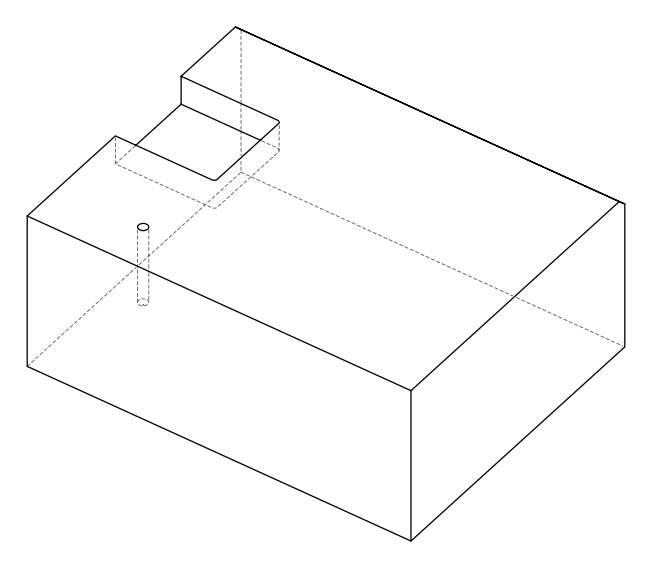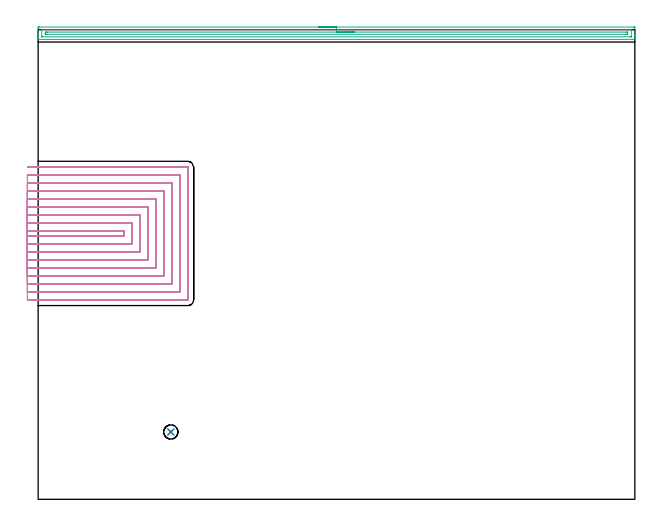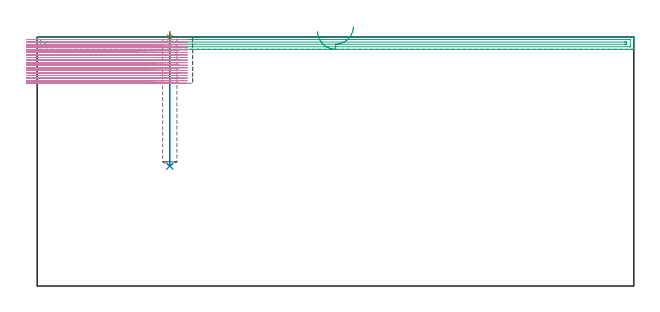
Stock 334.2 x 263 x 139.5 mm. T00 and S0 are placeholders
(PLAN: 4 operations, 3 tool changes, 92.2 min)
(1 SPOT_DRILL | STEP1POCKET | NXT0321_9005460120000 | 0.03 min | 1 mm3)
(2 DRILL_BLIND_HOLE_INTO_CENTER | STEP1POCKET | UGT0301_475 | 0.3 min | 3535 mm3)
(3 AREA_MILL | FG_CHAMFER_SURFACE | UGT0205_001 | 8.2 min | 7964 mm3)
(4 MILL_SLOT | SLOT_PARTIAL_RECTANGULAR | NXT0201_008 | Follow Part, ap 1.5, ae 75% | 83.65 min | 182161 mm3)
(TOOL NXT0321_9005460120000 | NC Spot Drill, 142deg, 12mm, Carbide, Uncoated | D12 PA142 FL30 Z2)
(TOOL UGT0301_475 | Carbide Drill 8.0 mm | D8 PA118 FL75 Z2)
(TOOL UGT0205_001 | Chamfer Mill 20 x 3 x 45 deg. | D20 FL50 Z2)
(TOOL NXT0201_008 | ENDMILL 6mm [2P460-0600-NA 1630] | D6 FL26 Z6)
(OP 1 SPOT_DRILL)
G17 G21 G94 G90
T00 M6
G54
G17 G0 G90 X74.3 Y37.7 S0 M3
G43 Z149.5 H0
G94 G81 G98 Z139.156 F250. R142.5
G80
M5
M2
(OP 2 DRILL_BLIND_HOLE_INTO_CENTER)
G17 G21 G94 G90
T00 M6
G54
G17 G0 G90 X74.3 Y37.7 S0 M3
G43 Z149.5 H0
G94 G81 G98 Z67.2 F250. R141.5
G80
M5
M2
(OP 3 AREA_MILL)
G17 G21 G94 G90
T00 M6
G54
G17 G0 G90 X157.1 Y264.5 S1061 M3
G43 Z149.5 H0
Z142.6
G94 G1 X157.138 Z141.729 F250.
X157.252 Z140.864
X157.441 Z140.012
X157.703 Z139.18
X158.037 Z138.374
X158.44 Z137.6
X158.908 Z136.864
X159.44 Z136.172
X160.029 Z135.529
X160.672 Z134.94
X161.364 Z134.409
X162.1 Z133.94
X162.874 Z133.537
X163.68 Z133.203
X164.512 Z132.941
X165.363 Z132.752
X166.228 Z132.638
X167.1 Z132.6
X333.591 Y264.499 Z132.601
X333.977 Y264.496 Z132.602
X334.19 Y264.492 Z132.605
X334.2 Y264.118 Z132.979
Y260.612 Z136.482
Y260.055 Z137.042
Y259.735 Z137.361
Y259.178 Z137.918
Y258.859 Z138.236
Y258.219 Z138.88
Y257.879 Z139.221
X334.198 Y257.737 Z139.355
X334.19 Y257.602 Z139.488
X334.037 Y257.6 Z139.5
X0.162
X0.01 Y257.602 Z139.488
X0. Y257.739 Z139.354
Y257.879 Z139.221
Y258.22 Z138.88
Y258.859 Z138.236
Y260.055 Z137.042
Y260.612 Z136.482
Y263.839 Z133.257
X0.003 Y264.118 Z132.979
X0.01 Y264.492 Z132.605
X0.223 Y264.497 Z132.602
X0.609 Y264.5 Z132.6
X167.1
Y263.086 Z134.014
X331.805 Y263.085 Z134.015
X331.965 Y263.084 Z134.016
X332.153 Y263.079 Z134.021
X332.191 Y263.077 Z134.023
X332.195 Y263.051 Z134.049
X332.198 Y263.022 Z134.078
X332.2 Y262.854 Z134.246
X332.199 Y259.219 Z137.881
X332.197 Y259.116 Z137.984
X332.191 Y259.047 Z138.053
X332.186 Y259.02 Z138.08
X332.171 Y259.019 Z138.081
X331.805 Y259.015 Z138.085
X331.647 Y259.014 Z138.086
X2.394 Y259.015 Z138.085
X2.235 Y259.016 Z138.084
X2.047 Y259.021 Z138.079
X2.009 Y259.023 Z138.077
X2.005 Y259.049 Z138.051
X2.002 Y259.078 Z138.022
X2. Y259.246 Z137.854
X2.001 Y262.881 Z134.219
X2.003 Y262.984 Z134.116
X2.009 Y263.053 Z134.047
X2.014 Y263.079 Z134.021
X2.029 Y263.081 Z134.019
X2.394 Y263.085 Z134.015
X2.553 Y263.086 Z134.014
X167.1
Y261.671 Z135.429
X329.127
X329.837 Y261.668 Z135.432
X330.02 Y261.664 Z135.436
X330.19 Y261.658 Z135.442
X330.195 Y261.488 Z135.612
X330.198 Y261.313 Z135.787
X330.195 Y260.612 Z136.488
X330.193 Y260.442 Z136.658
X330.02 Y260.435 Z136.665
X329.313 Y260.43 Z136.67
X329.127 Y260.429 Z136.671
X5.073
X4.363 Y260.432 Z136.668
X4.18 Y260.435 Z136.665
X4.01 Y260.442 Z136.658
X4.005 Y260.612 Z136.488
X4.002 Y260.787 Z136.313
X4.005 Y261.488 Z135.612
X4.007 Y261.658 Z135.442
X4.18 Y261.664 Z135.436
X4.887 Y261.67 Z135.43
X5.073 Y261.671 Z135.429
X167.1
X167.972 Z135.467
X168.836 Z135.58
X169.688 Z135.769
X170.52 Z136.032
X171.326 Z136.365
X172.1 Z136.768
X172.836 Z137.237
X173.528 Z137.768
X174.171 Z138.357
X174.76 Z139.001
X175.291 Z139.693
X175.76 Z140.429
X176.163 Z141.202
X176.497 Z142.008
X176.759 Z142.84
X176.948 Z143.692
X177.062 Z144.557
X177.1 Z145.429
G0 Z149.5
M5
M2
(OP 4 MILL_SLOT)
G17 G21 G94 G90
T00 M6
G54
G17 G0 G90 X-6. Y147.5 S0 M3
G43 Z149.5 H1
Z138.061
G94 G1 X-3. F250.
X48.1 F500.
Y150.3
X-3.
X-6. F250.
Y143.
X-3.
X52.6 F500.
Y154.8
X-3.
X-6. F250.
Y138.5
X-3.
X57.1 F500.
Y159.3
X-3.
X-6. F250.
Y134.
X-3.
X61.6 F500.
Y163.8
X-3.
X-6. F250.
Y129.5
X-3.
X66.1 F500.
Y168.3
X-3.
X-6. F250.
Y125.
X-3.
X70.6 F500.
Y172.8
X-3.
X-6. F250.
Y120.5
X-3.
X75.1 F500.
Y177.3
X-3.
X-6. F250.
Y116.
X-3.
X79.6 F500.
Y181.8
X-3.
X-6. F250.
Y111.5
X-3.
X83.8 F500.
G3 X84.1 Y111.8 R0.3
G1 Y186.
G3 X83.8 Y186.3 R0.3
G1 X-3.
X-6. F250.
G0 Y147.5 Z136.622
G1 X-3.
X48.1 F500.
Y150.3
X-3.
X-6. F250.
Y143.
X-3.
X52.6 F500.
Y154.8
X-3.
X-6. F250.
Y138.5
X-3.
X57.1 F500.
Y159.3
X-3.
X-6. F250.
Y134.
X-3.
X61.6 F500.
Y163.8
X-3.
X-6. F250.
Y129.5
X-3.
X66.1 F500.
Y168.3
X-3.
X-6. F250.
Y125.
X-3.
X70.6 F500.
Y172.8
X-3.
X-6. F250.
Y120.5
X-3.
X75.1 F500.
Y177.3
X-3.
X-6. F250.
Y116.
X-3.
X79.6 F500.
Y181.8
X-3.
X-6. F250.
Y111.5
X-3.
X83.8 F500.
G3 X84.1 Y111.8 R0.3
G1 Y186.
G3 X83.8 Y186.3 R0.3
G1 X-3.
X-6. F250.
G0 Y147.5 Z135.183
G1 X-3.
X48.1 F500.
Y150.3
X-3.
X-6. F250.
Y143.
X-3.
X52.6 F500.
Y154.8
X-3.
X-6. F250.
Y138.5
X-3.
X57.1 F500.
Y159.3
X-3.
X-6. F250.
Y134.
X-3.
X61.6 F500.
Y163.8
X-3.
X-6. F250.
Y129.5
X-3.
X66.1 F500.
Y168.3
X-3.
X-6. F250.
Y125.
X-3.
X70.6 F500.
Y172.8
X-3.
X-6. F250.
Y120.5
X-3.
X75.1 F500.
Y177.3
X-3.
X-6. F250.
Y116.
X-3.
X79.6 F500.
Y181.8
X-3.
X-6. F250.
Y111.5
X-3.
X83.8 F500.
G3 X84.1 Y111.8 R0.3
G1 Y186.
G3 X83.8 Y186.3 R0.3
G1 X-3.
X-6. F250.
G0 Y147.5 Z133.744
G1 X-3.
X48.1 F500.
Y150.3
X-3.
X-6. F250.
Y143.
X-3.
X52.6 F500.
Y154.8
X-3.
X-6. F250.
Y138.5
X-3.
X57.1 F500.
Y159.3
X-3.
X-6. F250.
Y134.
X-3.
X61.6 F500.
Y163.8
X-3.
X-6. F250.
Y129.5
X-3.
X66.1 F500.
Y168.3
X-3.
X-6. F250.
Y125.
X-3.
X70.6 F500.
Y172.8
X-3.
X-6. F250.
Y120.5
X-3.
X75.1 F500.
Y177.3
X-3.
X-6. F250.
Y116.
X-3.
X79.6 F500.
Y181.8
X-3.
X-6. F250.
Y111.5
X-3.
X83.8 F500.
G3 X84.1 Y111.8 R0.3
G1 Y186.
G3 X83.8 Y186.3 R0.3
G1 X-3.
X-6. F250.
G0 Y147.5 Z132.305
G1 X-3.
X48.1 F500.
Y150.3
X-3.
X-6. F250.
Y143.
X-3.
X52.6 F500.
Y154.8
X-3.
X-6. F250.
Y138.5
X-3.
X57.1 F500.
Y159.3
X-3.
X-6. F250.
Y134.
X-3.
X61.6 F500.
Y163.8
X-3.
X-6. F250.
Y129.5
X-3.
X66.1 F500.
Y168.3
X-3.
X-6. F250.
Y125.
X-3.
X70.6 F500.
Y172.8
X-3.
X-6. F250.
Y120.5
X-3.
X75.1 F500.
Y177.3
X-3.
X-6. F250.
Y116.
X-3.
X79.6 F500.
Y181.8
X-3.
X-6. F250.
Y111.5
X-3.
X83.8 F500.
G3 X84.1 Y111.8 R0.3
G1 Y186.
G3 X83.8 Y186.3 R0.3
G1 X-3.
X-6. F250.
G0 Y147.5 Z130.867
G1 X-3.
X48.1 F500.
Y150.3
X-3.
X-6. F250.
Y143.
X-3.
X52.6 F500.
Y154.8
X-3.
X-6. F250.
Y138.5
X-3.
X57.1 F500.
Y159.3
X-3.
X-6. F250.
Y134.
X-3.
X61.6 F500.
Y163.8
X-3.
X-6. F250.
Y129.5
X-3.
X66.1 F500.
Y168.3
X-3.
X-6. F250.
Y125.
X-3.
X70.6 F500.
Y172.8
X-3.
X-6. F250.
Y120.5
X-3.
X75.1 F500.
Y177.3
X-3.
X-6. F250.
Y116.
X-3.
X79.6 F500.
Y181.8
X-3.
X-6. F250.
Y111.5
X-3.
X83.8 F500.
G3 X84.1 Y111.8 R0.3
G1 Y186.
G3 X83.8 Y186.3 R0.3
G1 X-3.
X-6. F250.
G0 Y147.5 Z129.428
G1 X-3.
X48.1 F500.
Y150.3
X-3.
X-6. F250.
Y143.
X-3.
X52.6 F500.
Y154.8
X-3.
X-6. F250.
Y138.5
X-3.
X57.1 F500.
Y159.3
X-3.
X-6. F250.
Y134.
X-3.
X61.6 F500.
Y163.8
X-3.
X-6. F250.
Y129.5
X-3.
X66.1 F500.
Y168.3
X-3.
X-6. F250.
Y125.
X-3.
X70.6 F500.
Y172.8
X-3.
X-6. F250.
Y120.5
X-3.
X75.1 F500.
Y177.3
X-3.
X-6. F250.
Y116.
X-3.
X79.6 F500.
Y181.8
X-3.
X-6. F250.
Y111.5
X-3.
X83.8 F500.
G3 X84.1 Y111.8 R0.3
G1 Y186.
G3 X83.8 Y186.3 R0.3
G1 X-3.
X-6. F250.
G0 Y147.5 Z127.989
G1 X-3.
X48.1 F500.
Y150.3
X-3.
X-6. F250.
Y143.
X-3.
X52.6 F500.
Y154.8
X-3.
X-6. F250.
Y138.5
X-3.
X57.1 F500.
Y159.3
X-3.
X-6. F250.
Y134.
X-3.
X61.6 F500.
Y163.8
X-3.
X-6. F250.
Y129.5
X-3.
X66.1 F500.
Y168.3
X-3.
X-6. F250.
Y125.
X-3.
X70.6 F500.
Y172.8
X-3.
X-6. F250.
Y120.5
X-3.
X75.1 F500.
Y177.3
X-3.
X-6. F250.
Y116.
X-3.
X79.6 F500.
Y181.8
X-3.
X-6. F250.
Y111.5
X-3.
X83.8 F500.
G3 X84.1 Y111.8 R0.3
G1 Y186.
G3 X83.8 Y186.3 R0.3
G1 X-3.
X-6. F250.
G0 Y147.5 Z126.55
G1 X-3.
X48.1 F500.
Y150.3
X-3.
X-6. F250.
Y143.
X-3.
X52.6 F500.
Y154.8
X-3.
X-6. F250.
Y138.5
X-3.
X57.1 F500.
Y159.3
X-3.
X-6. F250.
Y134.
X-3.
X61.6 F500.
Y163.8
X-3.
X-6. F250.
Y129.5
X-3.
X66.1 F500.
Y168.3
X-3.
X-6. F250.
Y125.
X-3.
X70.6 F500.
Y172.8
X-3.
X-6. F250.
Y120.5
X-3.
X75.1 F500.
Y177.3
X-3.
X-6. F250.
Y116.
X-3.
X79.6 F500.
Y181.8
X-3.
X-6. F250.
Y111.5
X-3.
X83.8 F500.
G3 X84.1 Y111.8 R0.3
G1 Y186.
G3 X83.8 Y186.3 R0.3
G1 X-3.
X-6. F250.
G0 Y147.5 Z125.111
G1 X-3.
X48.1 F500.
Y150.3
X-3.
X-6. F250.
Y143.
X-3.
X52.6 F500.
Y154.8
X-3.
X-6. F250.
Y138.5
X-3.
X57.1 F500.
Y159.3
X-3.
X-6. F250.
Y134.
X-3.
X61.6 F500.
Y163.8
X-3.
X-6. F250.
Y129.5
X-3.
X66.1 F500.
Y168.3
X-3.
X-6. F250.
Y125.
X-3.
X70.6 F500.
Y172.8
X-3.
X-6. F250.
Y120.5
X-3.
X75.1 F500.
Y177.3
X-3.
X-6. F250.
Y116.
X-3.
X79.6 F500.
Y181.8
X-3.
X-6. F250.
Y111.5
X-3.
X83.8 F500.
G3 X84.1 Y111.8 R0.3
G1 Y186.
G3 X83.8 Y186.3 R0.3
G1 X-3.
X-6. F250.
G0 Y147.5 Z123.672
G1 X-3.
X48.1 F500.
Y150.3
X-3.
X-6. F250.
Y143.
X-3.
X52.6 F500.
Y154.8
X-3.
X-6. F250.
Y138.5
X-3.
X57.1 F500.
Y159.3
X-3.
X-6. F250.
Y134.
X-3.
X61.6 F500.
Y163.8
X-3.
X-6. F250.
Y129.5
X-3.
X66.1 F500.
Y168.3
X-3.
X-6. F250.
Y125.
X-3.
X70.6 F500.
Y172.8
X-3.
X-6. F250.
Y120.5
X-3.
X75.1 F500.
Y177.3
X-3.
X-6. F250.
Y116.
X-3.
X79.6 F500.
Y181.8
X-3.
X-6. F250.
Y111.5
X-3.
X83.8 F500.
G3 X84.1 Y111.8 R0.3
G1 Y186.
G3 X83.8 Y186.3 R0.3
G1 X-3.
X-6. F250.
G0 Y147.5 Z122.233
G1 X-3.
X48.1 F500.
Y150.3
X-3.
X-6. F250.
Y143.
X-3.
X52.6 F500.
Y154.8
X-3.
X-6. F250.
Y138.5
X-3.
X57.1 F500.
Y159.3
X-3.
X-6. F250.
Y134.
X-3.
X61.6 F500.
Y163.8
X-3.
X-6. F250.
Y129.5
X-3.
X66.1 F500.
Y168.3
X-3.
X-6. F250.
Y125.
X-3.
X70.6 F500.
Y172.8
X-3.
X-6. F250.
Y120.5
X-3.
X75.1 F500.
Y177.3
X-3.
X-6. F250.
Y116.
X-3.
X79.6 F500.
Y181.8
X-3.
X-6. F250.
Y111.5
X-3.
X83.8 F500.
G3 X84.1 Y111.8 R0.3
G1 Y186.
G3 X83.8 Y186.3 R0.3
G1 X-3.
X-6. F250.
G0 Y147.5 Z120.794
G1 X-3.
X48.1 F500.
Y150.3
X-3.
X-6. F250.
Y143.
X-3.
X52.6 F500.
Y154.8
X-3.
X-6. F250.
Y138.5
X-3.
X57.1 F500.
Y159.3
X-3.
X-6. F250.
Y134.
X-3.
X61.6 F500.
Y163.8
X-3.
X-6. F250.
Y129.5
X-3.
X66.1 F500.
Y168.3
X-3.
X-6. F250.
Y125.
X-3.
X70.6 F500.
Y172.8
X-3.
X-6. F250.
Y120.5
X-3.
X75.1 F500.
Y177.3
X-3.
X-6. F250.
Y116.
X-3.
X79.6 F500.
Y181.8
X-3.
X-6. F250.
Y111.5
X-3.
X83.8 F500.
G3 X84.1 Y111.8 R0.3
G1 Y186.
G3 X83.8 Y186.3 R0.3
G1 X-3.
X-6. F250.
G0 Y147.5 Z119.356
G1 X-3.
X48.1 F500.
Y150.3
X-3.
X-6. F250.
Y143.
X-3.
X52.6 F500.
Y154.8
X-3.
X-6. F250.
Y138.5
X-3.
X57.1 F500.
Y159.3
X-3.
X-6. F250.
Y134.
X-3.
X61.6 F500.
Y163.8
X-3.
X-6. F250.
Y129.5
X-3.
X66.1 F500.
Y168.3
X-3.
X-6. F250.
Y125.
X-3.
X70.6 F500.
Y172.8
X-3.
X-6. F250.
Y120.5
X-3.
X75.1 F500.
Y177.3
X-3.
X-6. F250.
Y116.
X-3.
X79.6 F500.
Y181.8
X-3.
X-6. F250.
Y111.5
X-3.
X83.8 F500.
G3 X84.1 Y111.8 R0.3
G1 Y186.
G3 X83.8 Y186.3 R0.3
G1 X-3.
X-6. F250.
G0 Y147.5 Z117.917
G1 X-3.
X48.1 F500.
Y150.3
X-3.
X-6. F250.
Y143.
X-3.
X52.6 F500.
Y154.8
X-3.
X-6. F250.
Y138.5
X-3.
X57.1 F500.
Y159.3
X-3.
X-6. F250.
Y134.
X-3.
X61.6 F500.
Y163.8
X-3.
X-6. F250.
Y129.5
X-3.
X66.1 F500.
Y168.3
X-3.
X-6. F250.
Y125.
X-3.
X70.6 F500.
Y172.8
X-3.
X-6. F250.
Y120.5
X-3.
X75.1 F500.
Y177.3
X-3.
X-6. F250.
Y116.
X-3.
X79.6 F500.
Y181.8
X-3.
X-6. F250.
Y111.5
X-3.
X83.8 F500.
G3 X84.1 Y111.8 R0.3
G1 Y186.
G3 X83.8 Y186.3 R0.3
G1 X-3.
X-6. F250.
G0 Y147.5 Z116.478
G1 X-3.
X48.1 F500.
Y150.3
X-3.
X-6. F250.
Y143.
X-3.
X52.6 F500.
Y154.8
X-3.
X-6. F250.
Y138.5
X-3.
X57.1 F500.
Y159.3
X-3.
X-6. F250.
Y134.
X-3.
X61.6 F500.
Y163.8
X-3.
X-6. F250.
Y129.5
X-3.
X66.1 F500.
Y168.3
X-3.
X-6. F250.
Y125.
X-3.
X70.6 F500.
Y172.8
X-3.
X-6. F250.
Y120.5
X-3.
X75.1 F500.
Y177.3
X-3.
X-6. F250.
Y116.
X-3.
X79.6 F500.
Y181.8
X-3.
X-6. F250.
Y111.5
X-3.
X83.8 F500.
G3 X84.1 Y111.8 R0.3
G1 Y186.
G3 X83.8 Y186.3 R0.3
G1 X-3.
X-6. F250.
G0 Y147.5 Z115.039
G1 X-3.
X48.1 F500.
Y150.3
X-3.
X-6. F250.
Y143.
X-3.
X52.6 F500.
Y154.8
X-3.
X-6. F250.
Y138.5
X-3.
X57.1 F500.
Y159.3
X-3.
X-6. F250.
Y134.
X-3.
X61.6 F500.
Y163.8
X-3.
X-6. F250.
Y129.5
X-3.
X66.1 F500.
Y168.3
X-3.
X-6. F250.
Y125.
X-3.
X70.6 F500.
Y172.8
X-3.
X-6. F250.
Y120.5
X-3.
X75.1 F500.
Y177.3
X-3.
X-6. F250.
Y116.
X-3.
X79.6 F500.
Y181.8
X-3.
X-6. F250.
Y111.5
X-3.
X83.8 F500.
G3 X84.1 Y111.8 R0.3
G1 Y186.
G3 X83.8 Y186.3 R0.3
G1 X-3.
X-6. F250.
G0 Y147.5 Z113.6
G1 X-3.
X48.1 F500.
Y150.3
X-3.
X-6. F250.
Y143.
X-3.
X52.6 F500.
Y154.8
X-3.
X-6. F250.
Y138.5
X-3.
X57.1 F500.
Y159.3
X-3.
X-6. F250.
Y134.
X-3.
X61.6 F500.
Y163.8
X-3.
X-6. F250.
Y129.5
X-3.
X66.1 F500.
Y168.3
X-3.
X-6. F250.
Y125.
X-3.
X70.6 F500.
Y172.8
X-3.
X-6. F250.
Y120.5
X-3.
X75.1 F500.
Y177.3
X-3.
X-6. F250.
Y116.
X-3.
X79.6 F500.
Y181.8
X-3.
X-6. F250.
Y111.5
X-3.
X83.8 F500.
G3 X84.1 Y111.8 R0.3
G1 Y186.
G3 X83.8 Y186.3 R0.3
G1 X-3.
X-6. F250.
G0 Z149.5
M5
M2
